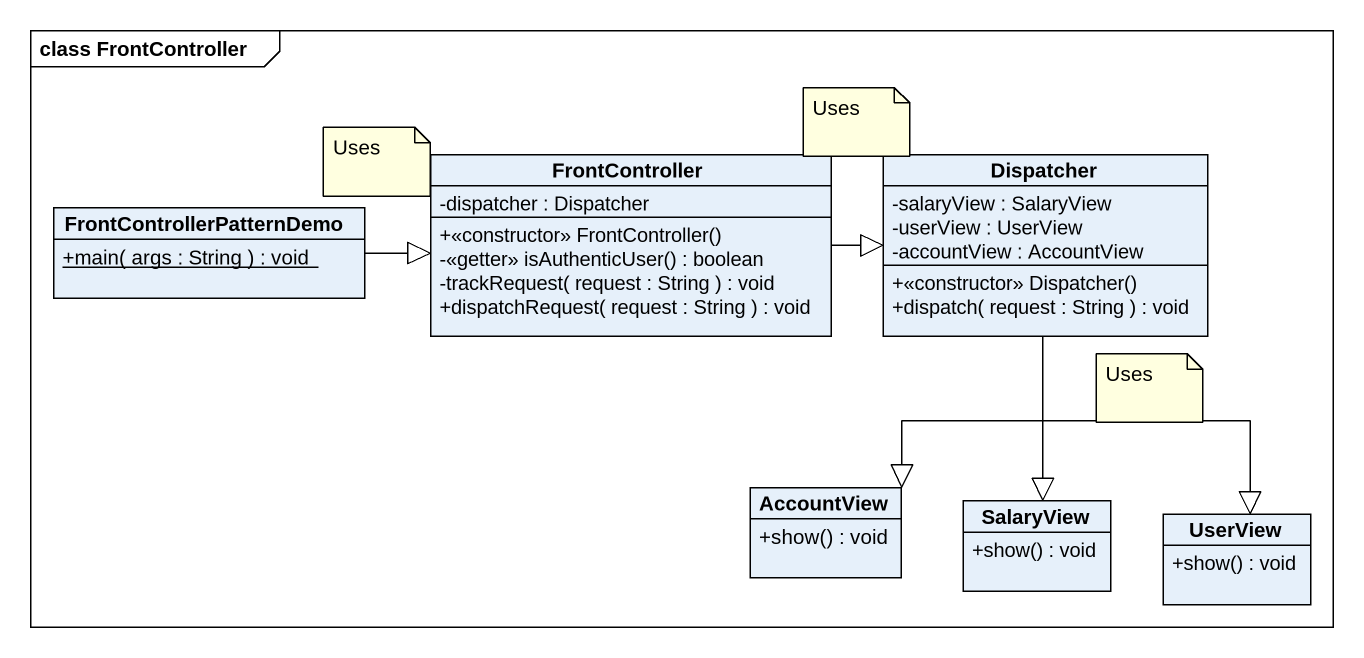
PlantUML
@startuml
mainframe class FrontController
hide circle
hide empty members
skinparam classAttributeIconSize 0
class FrontController {
  -dispatcher : Dispatcher
  +<<constructor>> FrontController()
  -<<getter>> isAuthenticUser() : boolean
  -trackRequest( request : String ) : void
  +dispatchRequest( request : String ) : void
}
class Dispatcher {
  -salaryView : SalaryView
  -userView : UserView
  -accountView : AccountView
  +<<constructor>> Dispatcher()
  +dispatch( request : String ) : void
}
class FrontControllerPatternDemo {
  {static} +main( args : String ) : void
}
class AccountView {
  +show() : void
}
class SalaryView {
  +show() : void
}
class UserView {
  +show() : void
}
FrontController -right-|> Dispatcher
Dispatcher --|> AccountView
Dispatcher --|> SalaryView
Dispatcher --|> UserView
FrontControllerPatternDemo -right-|> FrontController
note as N1
  Uses
end note
note as N2
  Uses
end note
note as N3
  Uses
end note
@enduml
